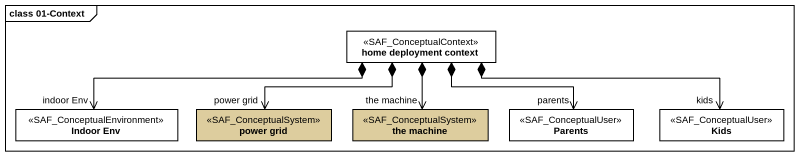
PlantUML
@startuml
mainframe class 01-Context
hide circle
hide empty members
class "home deployment context" as home_deployment_context <<SAF_ConceptualContext>>
class "Indoor Env" as Indoor_Env <<SAF_ConceptualEnvironment>>
class "power grid" as power_grid <<SAF_ConceptualSystem>> #DDCD9E
class "the machine" as the_machine <<SAF_ConceptualSystem>> #DDCD9E
class Parents <<SAF_ConceptualUser>>
class Kids <<SAF_ConceptualUser>>
home_deployment_context *-left-> "indoor Env" Indoor_Env
home_deployment_context *-left-> "power grid" power_grid
home_deployment_context *--> "the machine" the_machine
home_deployment_context *-right-> "parents" Parents
home_deployment_context *-right-> "kids" Kids
@enduml
